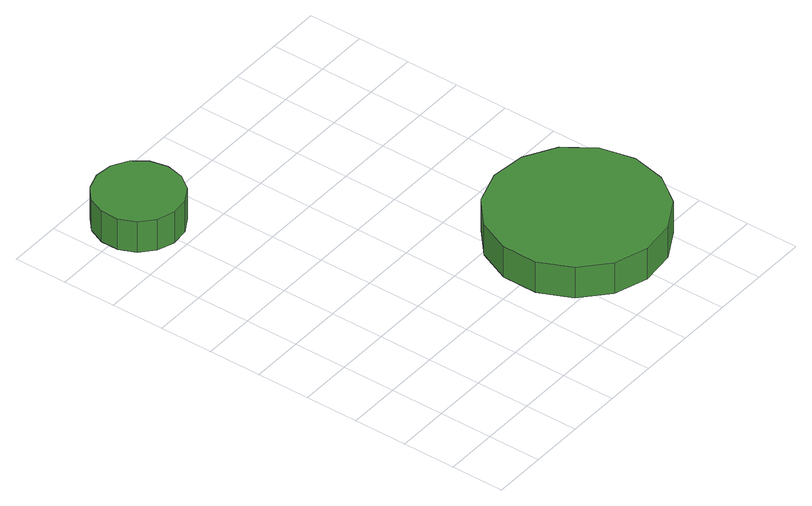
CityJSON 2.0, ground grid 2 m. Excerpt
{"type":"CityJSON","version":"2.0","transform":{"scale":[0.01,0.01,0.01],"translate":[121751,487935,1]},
"CityObjects":{
"tree1":{"type":"SolitaryVegetationObject","attributes":{"function":"something"},"geometry":[{"type":"MultiSurface","lod":"1","boundaries":[[[0,1,2,3,4,5,6,7,8,9,10,11,12,13,14]],[[15,16,17,18,19,20,21,22,23,24,25,26,27,28,29]],[[0,29,28,1]],[[1,28,27,2]],[[2,27,26,3]],[[3,26,25,4]],[[4,25,24,5]],[[5,24,23,6]],[[6,23,22,7]],[[7,22,21,8]],[[8,21,20,9]],[[9,20,19,10]],[[10,19,18,11]],[[11,18,17,12]],[[12,17,16,13]],[[13,16,15,14]],[[14,15,29,0]]]}]},
"tree2":{"type":"SolitaryVegetationObject","attributes":{"function":"something"},"geometry":[{"type":"MultiSurface","lod":"1","boundaries":[[[30,31,32,33,34,35,36,37,38,39,40,41,42,43,44]],[[45,46,47,48,49,50,51,52,53,54,55,56,57,58,59]],[[30,59,58,31]],[[31,58,57,32]],[[32,57,56,33]],[[33,56,55,34]],[[34,55,54,35]],[[35,54,53,36]],[[36,53,52,37]],[[37,52,51,38]],[[38,51,50,39]],[[39,50,49,40]],[[40,49,48,41]],[[41,48,47,42]],[[42,47,46,43]],[[43,46,45,44]],[[44,45,59,30]]]}]}
},
"vertices":[
[361,1600,160],[347,1665,160],[308,1720,160],[250,1753,160],[183,1760,160],[120,1739,160],[70,1695,160],[43,1633,160],[43,1567,160],[70,1505,160],[120,1461,160],[183,1440,160],[250,1447,160],[308,1480,160],[347,1535,160],[347,1535,31],[308,1480,31],[250,1447,31],[183,1440,31],[120,1461,31],[70,1505,31],[43,1567,31],[43,1633,31],[70,1695,31],[120,1739,31],[183,1760,31],[250,1753,31],[308,1720,31],[347,1665,31],[361,1600,31],
[1318,400,165],[1290,529,165],[1213,636,165],[1098,702,165],[967,716,165],[841,675,165],[743,587,165],[689,466,165],[689,334,165],[743,213,165],[841,125,165],[967,84,165],[1098,98,165],[1213,164,165],[1290,271,165],[1290,271,36],[1213,164,36],[1098,98,36],[967,84,36],[841,125,36],[743,213,36],[689,334,36],[689,466,36],[743,587,36],[841,675,36],[967,716,36],[1098,702,36],[1213,636,36],[1290,529,36],[1318,400,36]
]}
